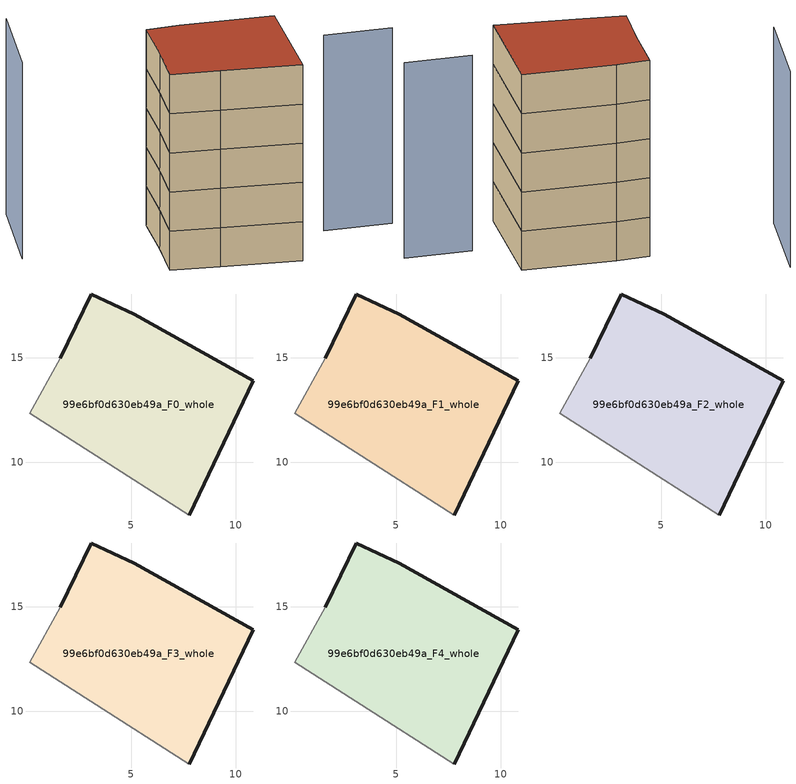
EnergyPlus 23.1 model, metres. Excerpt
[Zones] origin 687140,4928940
99e6bf0d630eb49a_F0_whole
 floor ground (EU_floor_Construction): 10.83,13.91 7.77,7.49 3.06,10.5 0.16,12.35 1.6,14.99 3.08,18.06 5.14,17.08 z0
 wall outside (EU_wall_Construction): 7.77,7.49 10.83,13.91 5.14,17.08 3.08,18.06 1.6,14.99 z0:3
 wall adiabatic (EU_wall_Construction): 1.6,14.99 0.16,12.35 3.06,10.5 7.77,7.49 z0:3
99e6bf0d630eb49a_F1_whole
 floor to 99e6bf0d630eb49a_F0_whole (EU_floor_Construction): 10.83,13.91 7.77,7.49 3.06,10.5 0.16,12.35 1.6,14.99 3.08,18.06 5.14,17.08 z3
 wall outside (EU_wall_Construction): 7.77,7.49 10.83,13.91 5.14,17.08 3.08,18.06 1.6,14.99 z3:6
 wall adiabatic (EU_wall_Construction): 1.6,14.99 0.16,12.35 3.06,10.5 7.77,7.49 z3:6
99e6bf0d630eb49a_F2_whole
 floor to 99e6bf0d630eb49a_F1_whole (EU_floor_Construction): 10.83,13.91 7.77,7.49 3.06,10.5 0.16,12.35 1.6,14.99 3.08,18.06 5.14,17.08 z6
 wall outside (EU_wall_Construction): 7.77,7.49 10.83,13.91 5.14,17.08 3.08,18.06 1.6,14.99 z6:9
 wall adiabatic (EU_wall_Construction): 1.6,14.99 0.16,12.35 3.06,10.5 7.77,7.49 z6:9
99e6bf0d630eb49a_F3_whole
 floor to 99e6bf0d630eb49a_F2_whole (EU_floor_Construction): 10.83,13.91 7.77,7.49 3.06,10.5 0.16,12.35 1.6,14.99 3.08,18.06 5.14,17.08 z9
 wall outside (EU_wall_Construction): 7.77,7.49 10.83,13.91 5.14,17.08 3.08,18.06 1.6,14.99 z9:12
 wall adiabatic (EU_wall_Construction): 1.6,14.99 0.16,12.35 3.06,10.5 7.77,7.49 z9:12
99e6bf0d630eb49a_F4_whole
 floor to 99e6bf0d630eb49a_F3_whole (EU_floor_Construction): 10.83,13.91 7.77,7.49 3.06,10.5 0.16,12.35 1.6,14.99 3.08,18.06 5.14,17.08 z12
 wall outside (EU_wall_Construction): 7.77,7.49 10.83,13.91 5.14,17.08 3.08,18.06 1.6,14.99 z12:15
 wall adiabatic (EU_wall_Construction): 1.6,14.99 0.16,12.35 3.06,10.5 7.77,7.49 z12:15
 roof outside (EU_roof_Construction): 7.77,7.49 10.83,13.91 5.14,17.08 3.08,18.06 1.6,14.99 0.16,12.35 3.06,10.5 z15
shading: 15.67,7.44 11.55,9.66 / -2.98,25.42 -6.19,20.08 z0:15
[Building]
EU S2 Campaign: North Axis=0; Terrain=City; Solar Distribution=FullExterior
[Site:Location]
Bologna: Latitude=44.5; Longitude=11.25; Time Zone=1; Elevation=37
[SizingPeriod:WeatherFileDays]
AnnualSizingPeriod: Begin Month=1; Begin Day of Month=1; End Month=12; End Day of Month=31; Day of Week for Start Day=Monday; Use Weather File Daylight Saving Period=No; Use Weather File Rain and Snow Indicators=No
[MATERIAL]
EU_InternalMass_Material: Roughness=MediumRough; Thickness=0.1; Conductivity=1; Density=1800; Specific Heat=900; Thermal Absorptance=0.9; Solar Absorptance=0.7; Visible Absorptance=0.7
[MATERIAL:NOMASS] Roughness=MediumRough; Thermal Absorptance=0.9; Solar Absorptance=0.7; Visible Absorptance=0.7
Name | Thermal Resistance
EU_wall_NoMass | 0.890213
EU_roof_NoMass | 0.636128
EU_floor_NoMass | 0.79516
[CONSTRUCTION]
EU_wall_Construction: EU_wall_NoMass
EU_roof_Construction: EU_roof_NoMass
EU_floor_Construction: EU_floor_NoMass
EU_InternalMass_Construction: EU_InternalMass_Material
[ZONE] Type=1; Multiplier=1; Ceiling Height=autocalculate; Floor Area=autocalculate; Part of Total Floor Area=Yes
Name | Volume
99e6bf0d630eb49a_F0_whole | 180.765
99e6bf0d630eb49a_F1_whole; 99e6bf0d630eb49a_F2_whole; 99e6bf0d630eb49a_F3_whole; 99e6bf0d630eb49a_F4_whole | 180.762
[INTERNALMASS] Construction=EU_InternalMass_Construction; Surface Area=60.2546
Name | Zone or ZoneList
99e6bf0d630eb49a_F0_whole_EU_InternalMass | 99e6bf0d630eb49a_F0_whole
99e6bf0d630eb49a_F1_whole_EU_InternalMass | 99e6bf0d630eb49a_F1_whole
99e6bf0d630eb49a_F2_whole_EU_InternalMass | 99e6bf0d630eb49a_F2_whole
99e6bf0d630eb49a_F3_whole_EU_InternalMass | 99e6bf0d630eb49a_F3_whole
99e6bf0d630eb49a_F4_whole_EU_InternalMass | 99e6bf0d630eb49a_F4_whole
[OTHEREQUIPMENT] Fuel Type=Electricity; Design Level Calculation Method=Watts/Area; Power per Zone Floor Area=1; Fraction Latent=0; Fraction Radiant=0; Fraction Lost=0; Carbon Dioxide Generation Rate=0; EndUse Subcategory=EU_Step8_InternalGains
Name | Zone or ZoneList or Space or SpaceList | Schedule
EU_Step8_InternalGain_99e6bf0d630eb49a_F0_whole_f000 | 99e6bf0d630eb49a_F0_whole | EU_Step8_GainSchedule_99e6bf0d630eb49a_F0_whole_f000
EU_Step8_InternalGain_99e6bf0d630eb49a_F1_whole_f000 | 99e6bf0d630eb49a_F1_whole | EU_Step8_GainSchedule_99e6bf0d630eb49a_F1_whole_f000
EU_Step8_InternalGain_99e6bf0d630eb49a_F2_whole_f000 | 99e6bf0d630eb49a_F2_whole | EU_Step8_GainSchedule_99e6bf0d630eb49a_F2_whole_f000
EU_Step8_InternalGain_99e6bf0d630eb49a_F3_whole_f000 | 99e6bf0d630eb49a_F3_whole | EU_Step8_GainSchedule_99e6bf0d630eb49a_F3_whole_f000
EU_Step8_InternalGain_99e6bf0d630eb49a_F4_whole_f000 | 99e6bf0d630eb49a_F4_whole | EU_Step8_GainSchedule_99e6bf0d630eb49a_F4_whole_f000
[ZONEVENTILATION:DESIGNFLOWRATE] Schedule=EU_AlwaysOn; Design Flow Rate Calculation Method=AirChanges/Hour; Air Changes per Hour=0.718634; Ventilation Type=Natural; Fan Pressure Rise=0; Fan Total Efficiency=1; Constant Term Coefficient=1; Temperature Term Coefficient=0; Velocity Term Coefficient=0; Velocity Squared Term Coefficient=0; Minimum Indoor Temperature=-100; Maximum Indoor Temperature=100; Delta Temperature=-100; Minimum Outdoor Temperature=-100; Maximum Outdoor Temperature=100; Maximum Wind Speed=40
Name | Zone or ZoneList or Space or SpaceList
EU_ConstantAir_99e6bf0d630eb49a_F0_whole | 99e6bf0d630eb49a_F0_whole
EU_ConstantAir_99e6bf0d630eb49a_F1_whole | 99e6bf0d630eb49a_F1_whole
EU_ConstantAir_99e6bf0d630eb49a_F2_whole | 99e6bf0d630eb49a_F2_whole
EU_ConstantAir_99e6bf0d630eb49a_F3_whole | 99e6bf0d630eb49a_F3_whole
EU_ConstantAir_99e6bf0d630eb49a_F4_whole | 99e6bf0d630eb49a_F4_whole
[HVACTEMPLATE:THERMOSTAT] Constant Heating Setpoint=20; Constant Cooling Setpoint=50
EU_HeatOnly_99e6bf0d630eb49a_F0_whole; EU_HeatOnly_99e6bf0d630eb49a_F1_whole; EU_HeatOnly_99e6bf0d630eb49a_F2_whole; EU_HeatOnly_99e6bf0d630eb49a_F3_whole; EU_HeatOnly_99e6bf0d630eb49a_F4_whole
[HVACTEMPLATE:ZONE:IDEALLOADSAIRSYSTEM] System Availability Schedule=EU_AlwaysOn; Maximum Heating Supply Air Temperature=50; Minimum Cooling Supply Air Temperature=13; Maximum Heating Supply Air Humidity Ratio=0.0156; Minimum Cooling Supply Air Humidity Ratio=0.0077; Heating Limit=NoLimit; Cooling Limit=NoLimit; Heating Availability Schedule=EU_AlwaysOn; Cooling Availability Schedule=EU_CoolingOff; Dehumidification Control Type=ConstantSensibleHeatRatio; Cooling Sensible Heat Ratio=0.7; Dehumidification Setpoint=60; Humidification Control Type=None; Humidification Setpoint=30; Outdoor Air Method=None; Outdoor Air Flow Rate per Person=0.00944; Outdoor Air Flow Rate per Zone Floor Area=0; Outdoor Air Flow Rate per Zone=0; Demand Controlled Ventilation Type=None; Outdoor Air Economizer Type=NoEconomizer; Heat Recovery Type=None; Sensible Heat Recovery Effectiveness=0.7; Latent Heat Recovery Effectiveness=0.65
Name | Template Thermostat
99e6bf0d630eb49a_F0_whole | EU_HeatOnly_99e6bf0d630eb49a_F0_whole
99e6bf0d630eb49a_F1_whole | EU_HeatOnly_99e6bf0d630eb49a_F1_whole
99e6bf0d630eb49a_F2_whole | EU_HeatOnly_99e6bf0d630eb49a_F2_whole
99e6bf0d630eb49a_F3_whole | EU_HeatOnly_99e6bf0d630eb49a_F3_whole
99e6bf0d630eb49a_F4_whole | EU_HeatOnly_99e6bf0d630eb49a_F4_whole
[SIZING:ZONE] Zone Cooling Design Supply Air Temperature Input Method=SupplyAirTemperature; Zone Cooling Design Supply Air Temperature=13; Zone Heating Design Supply Air Temperature Input Method=SupplyAirTemperature; Zone Heating Design Supply Air Temperature=50; Zone Cooling Design Supply Air Humidity Ratio=0.008; Zone Heating Design Supply Air Humidity Ratio=0.008; Cooling Design Air Flow Method=DesignDay; Cooling Design Air Flow Rate=0; Cooling Minimum Air Flow per Zone Floor Area=0.000762; Cooling Minimum Air Flow=0; Cooling Minimum Air Flow Fraction=0.2; Heating Design Air Flow Method=DesignDay; Heating Design Air Flow Rate=0; Heating Maximum Air Flow per Zone Floor Area=0.002032; Heating Maximum Air Flow=0.141576; Heating Maximum Air Flow Fraction=0.3; Account for Dedicated Outdoor Air System=No; Dedicated Outdoor Air System Control Strategy=NeutralSupplyAir; Dedicated Outdoor Air Low Setpoint Temperature for Design=autosize; Dedicated Outdoor Air High Setpoint Temperature for Design=autosize; Zone Load Sizing Method=Sensible Load Only No Latent Load; Zone Latent Cooling Design Supply Air Humidity Ratio Input Method=HumidityRatioDifference; Zone Cooling Design Supply Air Humidity Ratio Difference=0.005; Zone Latent Heating Design Supply Air Humidity Ratio Input Method=HumidityRatioDifference; Zone Humidification Design Supply Air Humidity Ratio Difference=0.005
99e6bf0d630eb49a_F0_whole; 99e6bf0d630eb49a_F1_whole; 99e6bf0d630eb49a_F2_whole; 99e6bf0d630eb49a_F3_whole; 99e6bf0d630eb49a_F4_whole
[SCHEDULE:CONSTANT]
Name | Hourly Value
EU_AlwaysOn | 1
EU_CoolingOff | 0
[SCHEDULE:FILE] Column Number=1; Rows to Skip at Top=0; Number of Hours of Data=8760; Column Separator=Comma; Interpolate to Timestep=No; Minutes per Item=60; Adjust Schedule for Daylight Savings=Yes
Name | File
EU_Step8_GainSchedule_99e6bf0d630eb49a_F0_whole_f000 | ../../schedules/99e6bf0d630eb49a/99e6bf0d630eb49a_F0_whole_f000_gain.csv
EU_Step8_GainSchedule_99e6bf0d630eb49a_F1_whole_f000 | ../../schedules/99e6bf0d630eb49a/99e6bf0d630eb49a_F1_whole_f000_gain.csv
EU_Step8_GainSchedule_99e6bf0d630eb49a_F2_whole_f000 | ../../schedules/99e6bf0d630eb49a/99e6bf0d630eb49a_F2_whole_f000_gain.csv
EU_Step8_GainSchedule_99e6bf0d630eb49a_F3_whole_f000 | ../../schedules/99e6bf0d630eb49a/99e6bf0d630eb49a_F3_whole_f000_gain.csv
EU_Step8_GainSchedule_99e6bf0d630eb49a_F4_whole_f000 | ../../schedules/99e6bf0d630eb49a/99e6bf0d630eb49a_F4_whole_f000_gain.csv
